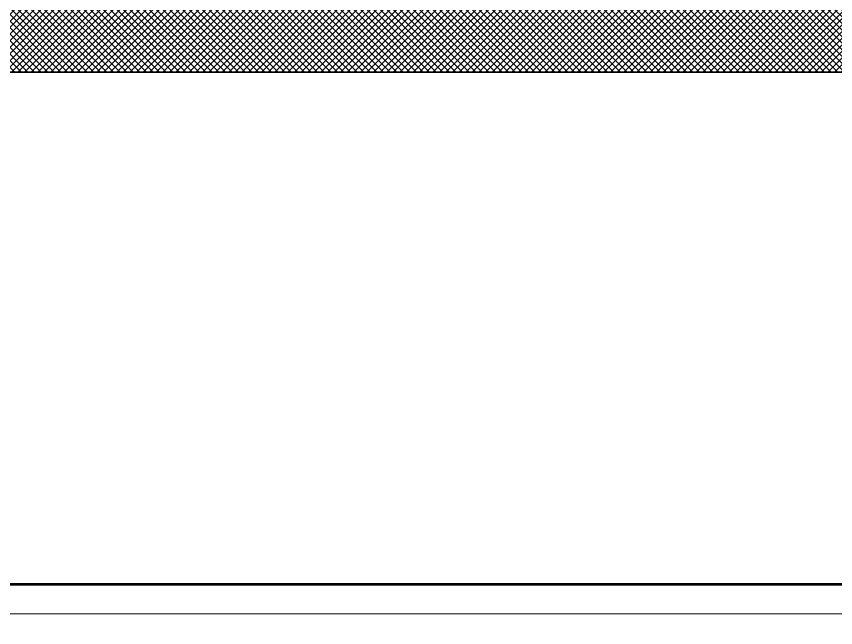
# Model space of a CAD drawing. Extents: x 3443499 to 7125205, y -1700016 to -264854.
# Drawn here: x 3538174 to 3566107, y -937945 to -917109 of the extents above; entities that cross this region are included whole.
import ezdxf
from ezdxf.xclip import XClip

# ---------------------------------------------------------------- set-up
doc = ezdxf.new("R2010")
doc.units = 0
doc.header["$LTSCALE"] = 1000
doc.header["$MEASUREMENT"] = 0
doc.header["$XCLIPFRAME"] = 2
doc.layers.get('0').update_dxf_attribs({"linetype": 'CONTINUOUS'})
doc.layers.add('图框', color=147, linetype='CONTINUOUS', lineweight=20)
doc.layers.add('填充', color=251, linetype='CONTINUOUS', lineweight=5)

# ---------------------------------------------------------------- blocks, each defined once
blk = doc.blocks.new('A$C27F3146B')
at = {"layer": '填充'}
h = blk.add_hatch(dxfattribs=at)
h.set_pattern_fill('ANSI37', color=252, scale=100, style=0)
h.set_pattern_definition([(45, (794705.05, -474761.84), (-112.253202, 112.253202), []), (135, (794705.05, -474761.84), (-112.253202, -112.253202), [])])
h.paths.add_polyline_path([(-120598, 16089), (-120598, 16089), (-123098, 16089), (-123098, 12389), (-120598, 12389), (-120598, 9989), (-126298, 9989), (-126298, 6789), (-120448, 6789), (-120448, 6189), (-117748, 6189), (-117748, 8289), (-117598, 8289), (-117598, 11389), (-117598, 11389), (-117598, 16089)], flags=16)
h.paths.add_polyline_path([(-134798, 18989), (-75998, 18989), (-75998, -11), (-134798, -11)])
h.paths.add_polyline_path([(-93198, 12389), (-93198, 8289), (-93048, 8289), (-93048, 6189), (-90347, 6189), (-90347, 6789), (-84498, 6789), (-84498, 11389), (-87648, 11389), (-87648, 12389), (-87648, 12389), (-87647, 16089), (-93198, 16089), (-93198, 14589), (-95698, 14589), (-95698, 12389)], flags=0)
h.paths.add_polyline_path([(-93198, 8289), (-93198, 11389), (-93198, 11389)])
h.paths.add_polyline_path([(-93198, 16089), (-87647, 16089), (-90197, 16089), (-90198, 16089), (-93198, 16089), (-93198, 14589)])
at = {"layer": '填充', "color": 252}
blk.add_lwpolyline([(-134798, 18989), (-75998, 18989), (-75998, -11), (-134798, -11)], close=True, dxfattribs=at)
blk = doc.blocks.new('A$C74D73064')
at = {"color": 252}
blk.add_lwpolyline([(23915, 29063), (82715, 29063), (82715, 10063), (23915, 10063)], close=True, dxfattribs=at)
blk.add_blockref('A$C27F3146B', (158713, 10074), dxfattribs=at)

msp = doc.modelspace()

# ---------------------------------------------------------------- linework, layer by layer
at = {"color": 3}
msp.add_lwpolyline([(3517709.1, -900005.7), (3576509.1, -900005.7), (3576509.1, -919005.7), (3517709.1, -919005.7)], close=True, dxfattribs=at)
at = {"layer": '图框'}
for points in [[(3507806.7, -878070.3), (3591906.7, -878070.3), (3591906.7, -937470.3), (3507806.7, -937470.3)], [(3507806.7, -878070.3), (3591906.7, -878070.3), (3591906.7, -937470.3), (3507806.7, -937470.3)], [(3507806.7, -937470.3), (3591906.7, -937470.3), (3591906.7, -996870.3), (3507806.7, -996870.3)], [(3507806.7, -937470.3), (3591906.7, -937470.3), (3591906.7, -996870.3), (3507806.7, -996870.3)]]:
    msp.add_lwpolyline(points, close=True, dxfattribs=at)
at = {"layer": '图框', "const_width": 100}
msp.add_lwpolyline([(3590906.7, -936470.3), (3590906.7, -879070.3), (3510306.7, -879070.3), (3510306.7, -936470.3)], close=True, dxfattribs=at)

# ---------------------------------------------------------------- block references
at = {"color": 252}
ref = msp.add_blockref('A$C74D73064', (3493794, -929068.4), dxfattribs=at)
XClip(ref).set_block_clipping_path([(23915.1558944168, 10062.7136952124), (82715.155894421, 29062.7137029403)])

doc.saveas('drawing.dxf')
